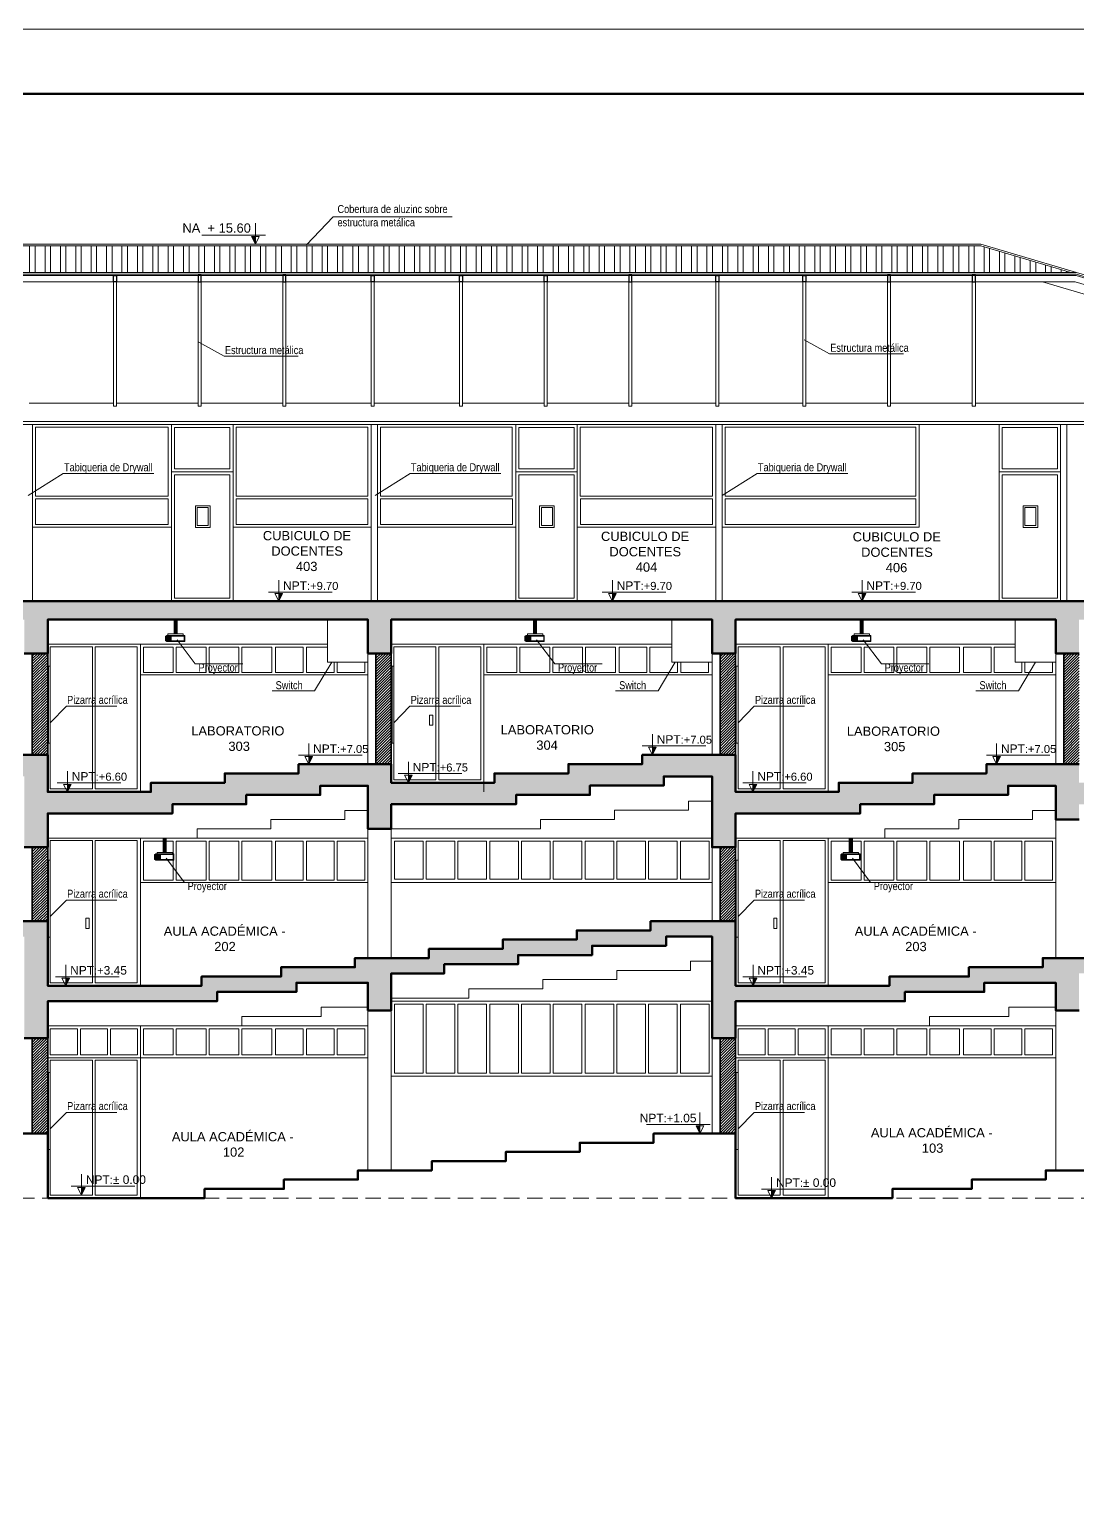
# Model space of a CAD drawing. Header units: inches. Extents: x 140 to 978, y -82 to 38.
# Drawn here: x 706.19 to 723.22, y -51.02 to -27.23 of the extents above; entities that cross this region are included whole.
import ezdxf

# ---------------------------------------------------------------- set-up
doc = ezdxf.new("R2010")
doc.units = ezdxf.units.IN
doc.header["$MEASUREMENT"] = 0
doc.linetypes.add('DASHDOT2', pattern=[12.7, 6.35, -3.175, 0, -3.175])
doc.linetypes.add('DASHED2', pattern=[0.375, 0.25, -0.125])
doc.layers.get('0').update_dxf_attribs({"lineweight": 0})
for name, color, linetype, lineweight in [('UNSAAC CUBIERTAS', 22, 'Continuous', 0), ('UNSAAC- CORREAS', 42, 'Continuous', 30), ('UNSAAC- ROTULO', 7, 'Continuous', 60), ('UNSAAC-CORTE ESTRUCTURA', 7, 'Continuous', 70), ('UNSAAC-CORTE MURO', 42, 'Continuous', 35), ('UNSAAC-COTA', 48, 'Continuous', 0), ('UNSAAC-EJE COLUMNA', 22, 'DASHDOT2', 0), ('UNSAAC-FACHADA(2DO PLANO)', 7, 'Continuous', 30), ('UNSAAC-LINEA 0.00', 251, 'Continuous', 0), ('UNSAAC-LLAMADOS', 88, 'Continuous', 0), ('UNSAAC-MUEBLE', 254, 'Continuous', 0), ('UNSAAC-PROYECCIONES', 38, 'DASHED2', 0), ('UNSAAC-TEXTOS', 250, 'Continuous', 0), ('UNSAAC-TEXTURAS', 250, 'Continuous', 0), ('UNSAAC-VARIOS', 30, 'Continuous', 0)]:
    doc.layers.add(name, color=color, linetype=linetype, lineweight=lineweight)
doc.styles.add('5mm', font='GOTHIC.TTF', dxfattribs={"height": 5})
doc.styles.add('narrow', font='')
doc.styles.get("Standard").update_dxf_attribs({"font": 'arial.ttf'})
doc.styles.get('narrow').set_extended_font_data('Arial Narrow', italic=True)
doc.dimstyles.new('1EN75', dxfattribs={"dimtxt": 0.15, "dimasz": 0.06, "dimexe": 0.1, "dimexo": 0.15, "dimgap": 0.025, "dimtad": 1, "dimzin": 1, "dimdsep": 46, "dimtxsty": 'narrow', "dimblk": 'DOT', "dimcen": 0.1, "dimclrd": 256, "dimclre": 256, "dimclrt": 256, "dimaunit": 1, "dimadec": 3, "dimazin": 0, "dimtfac": 1, "dimtmove": 2, "dimatfit": 3, "dimldrblk": 'ARCHTICK', "dimfxl": 0.3, "dimfxlon": 1, "dimtolj": 1, "dimtzin": 0, "dimlwd": 0, "dimlwe": 0, "dimarcsym": 0})
pattern_1 = [(50, (10.67156, 23.4652), (0.35863009, -0.03137607), [0.0375, -0.4125]), (355, (10.67156, 23.4652), (-0.06937567, 0.37609607), [0.03, -0.33]), (100.451444, (10.70144, 23.4626), (0.28925442, 0.34472), [0.0318701, -0.35057106]), (46.1842, (10.67156, 23.5652), (0.53362067, -0.08275964), [0.05625, -0.61875]), (96.635635, (10.716, 23.5583), (0.46733097, 0.4870593), [0.04780517, -0.5258569]), (351.18416, (10.67156, 23.5652), (0.46733097, 0.4870593), [0.045, -0.495]), (21, (10.72156, 23.5402), (0.29845353, -0.20130945), [0.0375, -0.4125]), (326, (10.72156, 23.5402), (0.12165767, 0.36257502), [0.03, -0.33]), (71.451445, (10.74643, 23.52343), (0.42011119, 0.16126558), [0.0318701, -0.35057106]), (37.5, (10.67156, 23.4652), (0.006079928, 0.166446927), [0, -0.326, 0, -0.335, 0, -0.33125]), (7.5, (10.67156, 23.4652), (0.13153477, 0.197205856), [0, -0.191, 0, -0.3185, 0, -0.12625]), (327.5, (10.56006, 23.4652), (0.266911218, -0.011277436), [0, -0.125, 0, -0.39, 0, -0.5175]), (317.5, (10.51006, 23.4652), (0.291593085, 0.05005249), [0, -0.1625, 0, -0.259, 0, -0.3675])]

# ---------------------------------------------------------------- blocks, each defined once
blk = doc.blocks.new('A$C60F52226')
at = {"layer": 'UNSAAC-TEXTOS'}
h = blk.add_hatch(color=0, dxfattribs=at)
h.dxf.hatch_style = 1
h.paths.add_polyline_path([(0.062, 0.123), (0, 0.123), (0, 0)])
at = {"layer": 'UNSAAC-TEXTOS', "color": 0}
for p, q in [((0, 0), (0, 0.339)), ((-0.165, 0.148), (0.867, 0.148)), ((-0.062, 0.123), (0.062, 0.123))]:
    blk.add_line(p, q, dxfattribs=at)
blk.add_lwpolyline([(-0.062, 0.123), (0, 0), (0.062, 0.123)], dxfattribs=at)
blk = doc.blocks.new('cañon lateral')
at = {"layer": 'UNSAAC-MUEBLE', "ltscale": 2.5}
for points in [[(750.517, 72.001), (750.517, 71.769)], [(750.567, 72.001), (750.517, 72.001)], [(750.525, 72.001), (750.525, 71.769)], [(750.537, 72.001), (750.537, 71.769)], [(750.547, 72.001), (750.547, 71.769)], [(750.56, 72.001), (750.56, 71.769)], [(750.567, 72.001), (750.567, 71.769)], [(750.392, 71.744), (750.692, 71.744), (750.692, 71.644), (750.392, 71.644), (750.392, 71.744)], [(750.412, 71.714), (750.472, 71.714)], [(750.412, 71.704), (750.472, 71.704)], [(750.412, 71.694), (750.472, 71.694)], [(750.412, 71.684), (750.472, 71.684)], [(750.412, 71.674), (750.472, 71.674)]]:
    blk.add_lwpolyline(points, dxfattribs=at)
for points in [[(750.392, 71.734), (750.392, 71.654), (750.377, 71.654), (750.377, 71.734), (750.392, 71.734)], [(750.402, 71.734), (750.682, 71.734), (750.682, 71.654), (750.402, 71.654)], [(750.412, 71.724), (750.472, 71.724), (750.472, 71.664), (750.412, 71.664)], [(750.417, 71.769), (750.667, 71.769), (750.667, 71.744), (750.417, 71.744)]]:
    blk.add_lwpolyline(points, close=True, dxfattribs=at)
blk = doc.blocks.new('_Dot')
at = {"color": 0, "linetype": 'ByBlock', "lineweight": -2}
blk.add_line((-0.5, 0), (-1, 0), dxfattribs=at)
at = {"color": 0, "linetype": 'ByBlock', "const_width": 0.5}
blk.add_lwpolyline([(-0.25, 0, 1), (0.25, 0, 1)], format="xyb", close=True, dxfattribs=at)
blk = doc.blocks.new('*D977')
at = {"layer": 'Defpoints', "color": 0, "ltscale": 2.5, "transparency": 16777216}
for p in [(721.644, -30.717), (733.444, -30.717), (732.986, -33.588)]:
    blk.add_point(p, dxfattribs=at)
at = {"layer": 'UNSAAC-COTA', "lineweight": 0, "ltscale": 2.5, "transparency": 16777216}
for p, q in [((733.144, -30.717), (733.544, -30.717)), ((733.444, -33.528), (733.444, -30.777)), ((733.144, -33.588), (733.544, -33.588))]:
    blk.add_line(p, q, dxfattribs=at)
at = {"layer": 'UNSAAC-COTA', "lineweight": 0, "ltscale": 2.5, "transparency": 16777216, "xscale": 0.06, "yscale": 0.06, "zscale": 0.06}
for p, rotation in [((733.444, -30.717), 90), ((733.444, -33.588), 270)]:
    blk.add_blockref('_Dot', p, dxfattribs=dict(at, rotation=rotation))
at = {"layer": 'UNSAAC-COTA', "ltscale": 2.5, "transparency": 16777216, "insert": (733.343, -32.152), "char_height": 0.15, "attachment_point": 5, "rotation": 90, "style": 'narrow'}
blk.add_mtext('\\A1;2.87', dxfattribs=at)
blk = doc.blocks.new('_ArchTick')
at = {"layer": 'UNSAAC-FACHADA(2DO PLANO)', "color": 0, "const_width": 0.15}
blk.add_lwpolyline([(-0.5, -0.5), (0.5, 0.5)], dxfattribs=at)
blk = doc.blocks.new('*D982')
at = {"layer": 'Defpoints', "color": 0, "ltscale": 2.5, "transparency": 16777216}
for p in [(721.644, -30.717), (734.122, -30.717), (731.541, -33.588)]:
    blk.add_point(p, dxfattribs=at)
at = {"layer": 'UNSAAC-COTA', "lineweight": 0, "ltscale": 2.5, "transparency": 16777216}
for p, q in [((733.822, -30.717), (734.222, -30.717)), ((734.122, -33.528), (734.122, -30.777)), ((733.822, -33.588), (734.222, -33.588))]:
    blk.add_line(p, q, dxfattribs=at)
at = {"layer": 'UNSAAC-COTA', "lineweight": 0, "ltscale": 2.5, "transparency": 16777216, "xscale": 0.06, "yscale": 0.06, "zscale": 0.06}
for p, rotation in [((734.122, -30.717), 90), ((734.122, -33.588), 270)]:
    blk.add_blockref('_Dot', p, dxfattribs=dict(at, rotation=rotation))
at = {"layer": 'UNSAAC-COTA', "ltscale": 2.5, "transparency": 16777216, "insert": (734.02, -32.152), "char_height": 0.15, "attachment_point": 5, "rotation": 90, "style": 'narrow'}
blk.add_mtext('\\A1;2.87', dxfattribs=at)
blk = doc.blocks.new('*D983')
at = {"layer": 'Defpoints', "color": 0, "ltscale": 2.5, "transparency": 16777216}
for p in [(721.644, -30.717), (734.875, -30.717), (732.455, -46.217)]:
    blk.add_point(p, dxfattribs=at)
at = {"layer": 'UNSAAC-COTA', "lineweight": 0, "ltscale": 2.5, "transparency": 16777216}
for p, q in [((734.575, -30.717), (734.975, -30.717)), ((734.875, -46.157), (734.875, -30.777)), ((734.575, -46.217), (734.975, -46.217))]:
    blk.add_line(p, q, dxfattribs=at)
at = {"layer": 'UNSAAC-COTA', "lineweight": 0, "ltscale": 2.5, "transparency": 16777216, "xscale": 0.06, "yscale": 0.06, "zscale": 0.06}
for p, rotation in [((734.875, -30.717), 90), ((734.875, -46.217), 270)]:
    blk.add_blockref('_Dot', p, dxfattribs=dict(at, rotation=rotation))
at = {"layer": 'UNSAAC-COTA', "ltscale": 2.5, "transparency": 16777216, "insert": (734.774, -38.467), "char_height": 0.15, "attachment_point": 5, "rotation": 90, "style": 'narrow'}
blk.add_mtext('\\A1;15.50', dxfattribs=at)

msp = doc.modelspace()

# ---------------------------------------------------------------- hatches: boundary and pattern name
at = {"layer": 'UNSAAC CUBIERTAS', "ltscale": 2.5}
h = msp.add_hatch(dxfattribs=at)
h.set_pattern_fill('STEEL', color=256, scale=2, angle=405, style=0)
h.set_pattern_definition([(90, (-233.7126, 4.6638), (-0.25, 7e-17), []), (90, (-233.801, 4.75218), (-0.25, 7e-17), [])])
h.paths.add_polyline_path([(723.106, -31.176), (721.644, -30.742), (700.878, -30.742), (699.81, -31.176)])
at = {"layer": 'UNSAAC-TEXTURAS'}
h = msp.add_hatch(dxfattribs=at)
h.set_pattern_fill('ANSI31', color=256, scale=0.25, style=0)
h.set_pattern_definition([(45, (765843.560278, 8628194.48672), (-0.02209708691208, 0.02209708691208), [])])
h.paths.add_polyline_path([(695.275, -37.367), (695.025, -37.367), (695.025, -39.617), (695.275, -39.617)])
h.paths.add_polyline_path([(695.275, -40.517), (695.025, -40.517), (695.025, -42.767), (695.275, -42.767)])
h.paths.add_polyline_path([(693.018, -36.317), (693.018, -36.517), (693.138, -36.517), (693.138, -35.817), (693.018, -35.817)])
h.paths.add_polyline_path([(700.903, -37.367), (700.653, -37.367), (700.653, -39.167), (700.903, -39.167)])
h.paths.add_polyline_path([(706.493, -37.367), (706.243, -37.367), (706.243, -39.015), (706.493, -39.015)])
h.paths.add_polyline_path([(711.823, -39.167), (712.073, -39.167), (712.073, -37.367), (711.823, -37.367)])
h.paths.add_polyline_path([(717.663, -37.367), (717.413, -37.367), (717.413, -39.015), (717.663, -39.015)])
h.paths.add_polyline_path([(722.993, -39.167), (723.243, -39.167), (723.243, -37.367), (722.993, -37.367)])
h.paths.add_polyline_path([(728.583, -39.015), (728.833, -39.015), (728.833, -38.117), (728.583, -38.117)])
h.paths.add_polyline_path([(730.448, -36.517), (730.568, -36.517), (730.568, -36.317), (730.568, -35.817), (730.448, -35.817)])
h.paths.add_polyline_path([(728.453, -41.717), (728.703, -41.717), (728.703, -41.267), (728.453, -41.267)])
h.paths.add_polyline_path([(728.453, -45.167), (728.768, -45.167), (728.768, -44.417), (728.453, -44.417)])
h.paths.add_polyline_path([(717.663, -40.517), (717.413, -40.517), (717.413, -41.717), (717.663, -41.717)])
h.paths.add_polyline_path([(717.413, -45.167), (717.663, -45.167), (717.663, -43.617), (717.413, -43.617)])
h.paths.add_polyline_path([(706.243, -41.717), (706.493, -41.717), (706.493, -40.517), (706.243, -40.517)])
h.paths.add_polyline_path([(706.243, -45.167), (706.493, -45.167), (706.493, -43.617), (706.243, -43.617)])
h = msp.add_hatch(dxfattribs=at)
h.set_pattern_fill('AR-CONC', color=256, scale=0.05)
h.set_pattern_definition([(50, (766087.0215, 8628197.43672), (0.3586300913, -0.031376067491), [0.0375, -0.4125]), (355, (766087.0215, 8628197.43672), (-0.069375666807, 0.37609606685), [0.03, -0.33]), (100.45144446, (766087.0514, 8628197.4341), (0.289254423364, 0.344719995484), [0.031870096, -0.350571056]), (46.1842, (766087.0215, 8628197.5367), (0.533620665336, -0.082759640397), [0.05625, -0.61875]), (96.63563549, (766087.06597, 8628197.5298), (0.467330972837, 0.487059300387), [0.047805171, -0.52585688]), (351.18416399, (766087.0215, 8628197.5367), (0.467330972527, 0.487059300135), [0.045, -0.4950000005]), (21, (766087.0715, 8628197.51172), (0.298453526059, -0.201309445333), [0.0375, -0.4125]), (326, (766087.0715, 8628197.51172), (0.121657665961, 0.362575022523), [0.03, -0.33]), (71.45144474, (766087.09637, 8628197.49495), (0.420111188365, 0.161265576403), [0.031870095, -0.350571056]), (37.5, (766087.0215, 8628197.43672), (0.0060799276586, 0.1664469269157), [0, -0.326, 0, -0.335, 0, -0.33125]), (7.5, (766087.0215, 8628197.43672), (0.131534768721, 0.197205855941), [0, -0.191, 0, -0.3185, 0, -0.12625]), (327.5, (766086.91, 8628197.43672), (0.2669112180862, -0.0112774358672), [0, -0.125, 0, -0.39, 0, -0.5175]), (317.5, (766086.86, 8628197.43672), (0.291593084671, 0.050052491166), [0, -0.1625, 0, -0.259, 0, -0.3675])])
h.paths.add_polyline_path([(730.718, -36.517), (730.718, -36.317), (730.568, -36.317), (730.568, -36.517), (728.833, -36.517), (694.943, -36.517), (693.018, -36.517), (693.018, -36.317), (692.868, -36.317), (692.868, -36.817), (694.943, -36.816), (694.943, -37.367), (695.323, -37.367), (695.323, -36.817), (700.523, -36.817), (700.523, -37.367), (700.903, -37.367), (700.903, -36.817), (706.113, -36.817), (706.113, -37.367), (706.493, -37.367), (706.493, -36.817), (711.693, -36.817), (711.693, -37.367), (712.073, -37.367), (712.073, -36.817), (717.283, -36.817), (717.283, -37.367), (717.663, -37.367), (717.663, -36.817), (722.863, -36.817), (722.863, -37.367), (723.243, -37.367), (723.243, -36.817), (728.453, -36.817), (728.453, -37.367), (728.833, -37.367), (728.833, -36.817), (730.718, -36.817)])
h = msp.add_hatch(dxfattribs=at)
h.set_pattern_fill('AR-CONC', color=256, scale=0.05)
h.set_pattern_definition(pattern_1)
h.paths.add_polyline_path([(698.548, -39.667), (699.748, -39.667), (699.748, -39.517), (700.523, -39.517), (700.523, -40.217), (700.903, -40.217), (700.903, -39.817), (702.928, -39.817), (702.928, -39.665), (704.128, -39.665), (704.128, -39.515), (705.328, -39.515), (705.328, -39.365), (706.113, -39.365), (706.113, -40.517), (706.493, -40.517), (706.493, -39.967), (708.518, -39.967), (708.518, -39.817), (709.718, -39.817), (709.718, -39.667), (710.918, -39.667), (710.918, -39.517), (711.693, -39.517), (711.693, -40.217), (712.073, -40.217), (712.073, -39.817), (714.098, -39.817), (714.098, -39.665), (715.298, -39.665), (715.298, -39.515), (716.498, -39.515), (716.498, -39.365), (717.283, -39.365), (717.283, -40.517), (717.663, -40.517), (717.663, -39.967), (719.688, -39.967), (719.688, -39.817), (720.888, -39.817), (720.888, -39.667), (722.088, -39.667), (722.088, -39.517), (722.863, -39.517), (722.863, -40.067), (723.243, -40.067), (723.243, -39.817), (725.268, -39.817), (725.268, -39.665), (726.468, -39.665), (726.468, -39.515), (727.668, -39.515), (727.668, -39.365), (728.453, -39.365), (728.453, -40.517), (728.833, -40.517), (728.833, -39.015), (727.318, -39.015), (727.318, -39.165), (726.118, -39.165), (726.118, -39.315), (724.918, -39.315), (724.918, -39.467), (723.243, -39.467), (723.243, -39.167), (721.738, -39.167), (721.738, -39.317), (720.538, -39.317), (720.538, -39.467), (719.338, -39.467), (719.338, -39.617), (717.663, -39.617), (717.663, -39.015), (716.148, -39.015), (716.148, -39.165), (714.948, -39.165), (714.948, -39.315), (713.748, -39.315), (713.748, -39.467), (712.073, -39.467), (712.073, -39.167), (710.568, -39.167), (710.568, -39.317), (709.368, -39.317), (709.368, -39.467), (708.168, -39.467), (708.168, -39.617), (706.493, -39.617), (706.493, -39.015), (704.978, -39.015), (704.978, -39.165), (703.778, -39.165), (703.778, -39.315), (702.578, -39.315), (702.578, -39.467), (700.903, -39.467), (700.903, -39.167), (699.398, -39.167), (699.398, -39.317), (698.198, -39.317), (698.198, -39.467), (696.998, -39.467), (696.998, -39.617), (694.943, -39.617), (694.943, -40.517), (695.323, -40.517), (695.323, -39.967), (697.348, -39.967), (697.348, -39.817), (698.548, -39.817)])
h = msp.add_hatch(dxfattribs=at)
h.set_pattern_fill('AR-CONC', color=256, scale=0.05)
h.set_pattern_definition(pattern_1)
h.paths.add_polyline_path([(699.362, -42.717), (700.523, -42.717), (700.523, -43.167), (700.903, -43.167), (700.903, -42.567), (701.763, -42.567), (701.763, -42.417), (702.963, -42.417), (702.963, -42.267), (704.164, -42.267), (704.164, -42.117), (705.364, -42.117), (705.364, -41.967), (706.113, -41.967), (706.113, -43.617), (706.493, -43.617), (706.493, -43.017), (709.243, -43.017), (709.243, -42.867), (710.532, -42.867), (710.532, -42.717), (711.693, -42.717), (711.693, -43.167), (712.073, -43.167), (712.073, -42.567), (712.933, -42.567), (712.933, -42.417), (714.133, -42.417), (714.133, -42.267), (715.334, -42.267), (715.334, -42.117), (716.534, -42.117), (716.534, -41.967), (717.283, -41.967), (717.283, -43.617), (717.663, -43.617), (717.663, -43.017), (720.413, -43.017), (720.413, -42.867), (721.702, -42.867), (721.702, -42.717), (722.863, -42.717), (722.863, -43.167), (723.243, -43.167), (723.243, -42.567), (724.103, -42.567), (724.103, -42.417), (725.303, -42.417), (725.303, -42.267), (726.504, -42.267), (726.504, -42.117), (727.704, -42.117), (727.704, -41.967), (728.453, -41.967), (728.453, -43.667), (728.833, -43.667), (728.833, -41.717), (727.454, -41.717), (727.454, -41.867), (726.254, -41.867), (726.254, -42.017), (725.053, -42.017), (725.053, -42.167), (723.853, -42.167), (723.853, -42.317), (722.653, -42.317), (722.653, -42.467), (721.452, -42.467), (721.452, -42.617), (720.163, -42.617), (720.163, -42.767), (717.663, -42.767), (717.663, -41.717), (716.284, -41.717), (716.284, -41.867), (715.084, -41.867), (715.084, -42.017), (713.883, -42.017), (713.883, -42.167), (712.683, -42.167), (712.683, -42.317), (711.483, -42.317), (711.483, -42.467), (710.282, -42.467), (710.282, -42.617), (708.993, -42.617), (708.993, -42.767), (706.493, -42.767), (706.493, -41.717), (705.114, -41.717), (705.114, -41.867), (703.914, -41.867), (703.914, -42.017), (702.713, -42.017), (702.713, -42.167), (701.513, -42.167), (701.513, -42.317), (700.313, -42.317), (700.313, -42.467), (699.112, -42.467), (699.112, -42.617), (697.823, -42.617), (697.823, -42.767), (694.943, -42.767), (694.943, -43.617), (695.323, -43.617), (695.323, -43.017), (698.073, -43.017), (698.073, -42.867), (699.362, -42.867)])

# ---------------------------------------------------------------- linework, layer by layer
at = {"layer": 'UNSAAC CUBIERTAS'}
for p, q in [((721.644, -30.717), (700.873, -30.717)), ((721.644, -30.742), (700.878, -30.742)), ((731.375, -33.598), (721.644, -30.717)), ((721.644, -30.742), (723.106, -31.176)), ((699.744, -31.203), (723.197, -31.203)), ((699.749, -31.176), (723.194, -31.176))]:
    msp.add_line(p, q, dxfattribs=at)
at = {"layer": 'UNSAAC- CORREAS', "ltscale": 2.5}
for points in [[(707.56, -31.228), (707.61, -31.228), (707.61, -31.328), (707.56, -31.328)], [(708.986, -31.228), (708.936, -31.228), (708.936, -31.328), (708.986, -31.328)], [(710.362, -31.228), (710.312, -31.228), (710.312, -31.328), (710.362, -31.328)], [(711.745, -31.228), (711.795, -31.228), (711.795, -31.328), (711.745, -31.328)], [(713.178, -31.228), (713.228, -31.228), (713.228, -31.328), (713.178, -31.328)], [(714.554, -31.228), (714.604, -31.228), (714.604, -31.328), (714.554, -31.328)], [(715.98, -31.228), (715.93, -31.228), (715.93, -31.328), (715.98, -31.328)], [(717.343, -31.228), (717.393, -31.228), (717.393, -31.328), (717.343, -31.328)], [(718.755, -31.228), (718.805, -31.228), (718.805, -31.328), (718.755, -31.328)], [(720.181, -31.228), (720.131, -31.228), (720.131, -31.328), (720.181, -31.328)], [(721.558, -31.228), (721.508, -31.228), (721.508, -31.328), (721.558, -31.328)]]:
    msp.add_lwpolyline(points, close=True, dxfattribs=at)
at = {"layer": 'UNSAAC- ROTULO', "color": 5, "lineweight": 0, "flags": 128}
msp.add_lwpolyline([(679.028, -27.226), (743.528, -27.226), (743.528, -72.976), (679.028, -72.976)], close=True, dxfattribs=at)
at = {"layer": 'UNSAAC- ROTULO', "lineweight": 70, "flags": 128}
msp.add_lwpolyline([(680.528, -28.276), (742.028, -28.276), (742.028, -71.026), (680.528, -71.026)], close=True, dxfattribs=at)
at = {"layer": 'UNSAAC-CORTE ESTRUCTURA'}
for points in [[(728.833, -36.517), (694.943, -36.517)], [(706.113, -37.367), (706.493, -37.367), (706.493, -36.817), (711.693, -36.817), (711.693, -37.367), (712.073, -37.367), (712.073, -36.817), (717.283, -36.817), (717.283, -37.367), (717.663, -37.367), (717.663, -36.817), (722.863, -36.817), (722.863, -37.367), (723.243, -37.367)], [(723.243, -39.167), (721.738, -39.167), (721.738, -39.317), (720.538, -39.317), (720.538, -39.467), (719.338, -39.467), (719.338, -39.617), (717.663, -39.617), (717.663, -39.015), (716.148, -39.015), (716.148, -39.165), (714.948, -39.165), (714.948, -39.315), (713.748, -39.315), (713.748, -39.467), (712.073, -39.467), (712.073, -39.167), (710.568, -39.167), (710.568, -39.317), (709.368, -39.317), (709.368, -39.467), (708.168, -39.467), (708.168, -39.617), (706.493, -39.617), (706.493, -39.015), (704.978, -39.015)], [(706.113, -40.517), (706.493, -40.517), (706.493, -39.967), (708.518, -39.967), (708.518, -39.817), (709.718, -39.817), (709.718, -39.667), (710.918, -39.667), (710.918, -39.517), (711.693, -39.517), (711.693, -40.217), (712.073, -40.217), (712.073, -39.817), (714.098, -39.817), (714.098, -39.665), (715.298, -39.665), (715.298, -39.515), (716.498, -39.515), (716.498, -39.365), (717.283, -39.365), (717.283, -40.517), (717.663, -40.517), (717.663, -39.967), (719.688, -39.967), (719.688, -39.817), (720.888, -39.817), (720.888, -39.667), (722.088, -39.667), (722.088, -39.517), (722.863, -39.517), (722.863, -40.067), (723.243, -40.067)], [(723.853, -42.317), (722.653, -42.317), (722.653, -42.467), (721.452, -42.467), (721.452, -42.617), (720.163, -42.617), (720.163, -42.767), (717.663, -42.767), (717.663, -41.717), (716.284, -41.717), (716.284, -41.867), (715.084, -41.867), (715.084, -42.017), (713.883, -42.017), (713.883, -42.167), (712.683, -42.167), (712.683, -42.317), (711.483, -42.317), (711.483, -42.467), (710.282, -42.467), (710.282, -42.617), (708.993, -42.617), (708.993, -42.767), (706.493, -42.767), (706.493, -41.717), (706.493, -41.717), (705.114, -41.717)], [(706.113, -43.617), (706.493, -43.617), (706.493, -43.017), (709.243, -43.017), (709.243, -42.867), (710.532, -42.867), (710.532, -42.717), (711.693, -42.717), (711.693, -43.167), (712.073, -43.167), (712.073, -42.567), (712.933, -42.567), (712.933, -42.417), (714.133, -42.417), (714.133, -42.267), (715.334, -42.267), (715.334, -42.117), (716.534, -42.117), (716.534, -41.967), (717.283, -41.967), (717.283, -43.617), (717.663, -43.617), (717.663, -43.017), (720.413, -43.017), (720.413, -42.867), (721.702, -42.867), (721.702, -42.717), (722.863, -42.717), (722.863, -43.167), (723.243, -43.167)]]:
    msp.add_lwpolyline(points, dxfattribs=at)
at = {"layer": 'UNSAAC-CORTE MURO'}
for p, q in [((706.243, -37.367), (706.243, -39.015)), ((706.493, -37.367), (706.493, -39.015)), ((711.823, -37.367), (711.823, -39.167)), ((712.073, -37.367), (712.073, -39.167)), ((717.413, -37.367), (717.413, -39.015)), ((717.663, -37.367), (717.663, -39.015)), ((722.993, -37.367), (722.993, -39.167)), ((706.243, -40.517), (706.243, -41.717)), ((706.493, -40.517), (706.493, -41.717)), ((717.413, -40.517), (717.413, -41.717)), ((717.663, -40.517), (717.663, -41.717)), ((706.243, -43.617), (706.243, -45.167)), ((706.493, -43.617), (706.493, -45.167)), ((717.413, -43.617), (717.413, -45.167)), ((717.663, -43.617), (717.663, -45.167))]:
    msp.add_line(p, q, dxfattribs=at)
at = {"layer": 'UNSAAC-COTA', "ltscale": 2.5}
for points in [[(707.56, -33.301), (706.193, -33.301)], [(708.936, -33.301), (707.61, -33.301)], [(710.312, -33.301), (708.986, -33.301)], [(711.745, -33.301), (710.362, -33.301)], [(713.178, -33.301), (711.795, -33.301)], [(714.554, -33.301), (713.228, -33.301)], [(715.93, -33.301), (714.604, -33.301)], [(717.343, -33.301), (715.98, -33.301)], [(718.755, -33.301), (717.393, -33.301)], [(720.131, -33.301), (718.805, -33.301)], [(721.508, -33.301), (720.181, -33.301)], [(723.76, -33.301), (721.558, -33.301)]]:
    msp.add_lwpolyline(points, dxfattribs=at)
at = {"layer": 'UNSAAC-EJE COLUMNA'}
msp.add_lwpolyline([(709.243, -43.017), (706.493, -43.017)], dxfattribs=at)
at = {"layer": 'UNSAAC-LINEA 0.00', "ltscale": 2.5}
for p, q in [((699.749, -31.228), (723.193, -31.228)), ((699.769, -31.328), (723.179, -31.328)), ((722.65, -31.328), (731.476, -33.941)), ((723.179, -31.328), (731.476, -33.784)), ((731.36, -33.646), (723.193, -31.228)), ((731.367, -33.622), (723.197, -31.203))]:
    msp.add_line(p, q, dxfattribs=at)
at = {"layer": 'UNSAAC-LINEA 0.00'}
for p, q in [((711.693, -37.367), (711.693, -39.167)), ((717.283, -37.367), (717.283, -39.015)), ((722.863, -37.367), (722.863, -39.167)), ((711.693, -40.067), (711.693, -42.317)), ((712.073, -40.067), (712.073, -42.317)), ((722.863, -40.067), (722.863, -42.317)), ((706.493, -40.517), (706.493, -41.717)), ((717.283, -40.517), (717.283, -41.717)), ((717.663, -40.517), (717.663, -41.717)), ((711.693, -43.167), (711.693, -45.767)), ((712.073, -43.167), (712.073, -45.767)), ((722.863, -43.167), (722.863, -45.767)), ((717.283, -43.617), (717.283, -45.167))]:
    msp.add_line(p, q, dxfattribs=at)
at = {"layer": 'UNSAAC-LINEA 0.00', "ltscale": 2.5}
for points in [[(707.56, -31.328), (707.61, -31.328), (707.61, -33.348), (707.56, -33.348)], [(708.936, -31.328), (708.986, -31.328), (708.986, -33.348), (708.936, -33.348)], [(710.312, -31.328), (710.362, -31.328), (710.362, -33.348), (710.312, -33.348)], [(711.745, -31.328), (711.795, -31.328), (711.795, -33.348), (711.745, -33.348)], [(713.178, -31.328), (713.228, -31.328), (713.228, -33.348), (713.178, -33.348)], [(714.554, -31.328), (714.604, -31.328), (714.604, -33.348), (714.554, -33.348)], [(715.93, -31.328), (715.98, -31.328), (715.98, -33.348), (715.93, -33.348)], [(717.343, -31.328), (717.393, -31.328), (717.393, -33.348), (717.343, -33.348)], [(718.755, -31.328), (718.805, -31.328), (718.805, -33.348), (718.755, -33.348)], [(720.131, -31.328), (720.181, -31.328), (720.181, -33.348), (720.131, -33.348)], [(721.508, -31.328), (721.558, -31.328), (721.558, -33.348), (721.508, -33.348)]]:
    msp.add_lwpolyline(points, close=True, dxfattribs=at)
at = {"layer": 'UNSAAC-LINEA 0.00'}
for points in [[(706.493, -37.217), (711.036, -37.217)], [(712.073, -37.217), (716.626, -37.217)], [(717.663, -37.217), (722.206, -37.217)], [(711.693, -39.917), (711.318, -39.917), (711.318, -40.067), (710.118, -40.067), (710.118, -40.217), (708.918, -40.217), (708.918, -40.367), (706.493, -40.367)], [(717.283, -39.765), (716.898, -39.765), (716.898, -39.915), (715.698, -39.915), (715.698, -40.065), (714.498, -40.065), (714.498, -40.217), (712.073, -40.217)], [(722.863, -39.917), (722.488, -39.917), (722.488, -40.067), (721.288, -40.067), (721.288, -40.217), (720.088, -40.217), (720.088, -40.367), (717.663, -40.367)], [(712.073, -42.967), (713.333, -42.967), (713.333, -42.817), (714.533, -42.817), (714.533, -42.667), (715.734, -42.667), (715.734, -42.517), (716.934, -42.517), (716.934, -42.367), (717.283, -42.367)], [(706.493, -43.417), (709.643, -43.417), (709.643, -43.267), (710.932, -43.267), (710.932, -43.117), (711.693, -43.117)], [(717.663, -43.417), (720.813, -43.417), (720.813, -43.267), (722.102, -43.267), (722.102, -43.117), (722.863, -43.117)]]:
    msp.add_lwpolyline(points, dxfattribs=at)
at = {"layer": 'UNSAAC-LLAMADOS'}
for points in [[(713.061, -30.275), (711.128, -30.275), (710.694, -30.73)], [(708.949, -32.311), (709.358, -32.538), (710.561, -32.538)], [(718.779, -32.274), (719.188, -32.501), (720.391, -32.501)], [(706.176, -34.803), (706.745, -34.443), (708.218, -34.443)], [(711.809, -34.803), (712.378, -34.443), (713.851, -34.443)], [(717.444, -34.803), (718.013, -34.443), (719.487, -34.443)], [(709.661, -37.537), (708.89, -37.537), (708.595, -37.145)], [(715.499, -37.537), (714.728, -37.537), (714.433, -37.145)], [(720.804, -37.537), (720.033, -37.537), (719.738, -37.145)], [(711.105, -37.509), (710.828, -37.976), (710.138, -37.976)], [(716.683, -37.509), (716.406, -37.976), (715.716, -37.976)], [(722.534, -37.509), (722.257, -37.976), (721.568, -37.976)], [(709.484, -41.087), (708.713, -41.087), (708.418, -40.695)], [(720.627, -41.087), (719.856, -41.087), (719.561, -40.695)]]:
    msp.add_lwpolyline(points, dxfattribs=at)
at = {"layer": 'UNSAAC-LLAMADOS', "ltscale": 2.5}
for points in [[(707.614, -38.225), (706.796, -38.225), (706.535, -38.493)], [(713.194, -38.225), (712.376, -38.225), (712.115, -38.493)], [(718.784, -38.225), (717.966, -38.225), (717.705, -38.493)], [(707.614, -41.375), (706.796, -41.375), (706.535, -41.643)], [(718.784, -41.375), (717.966, -41.375), (717.705, -41.643)], [(707.614, -44.825), (706.796, -44.825), (706.535, -45.093)], [(718.784, -44.825), (717.966, -44.825), (717.705, -45.093)]]:
    msp.add_lwpolyline(points, dxfattribs=at)
at = {"layer": 'UNSAAC-MUEBLE'}
for p, q in [((720.644, -33.647), (720.644, -35.317)), ((706.244, -35.317), (708.503, -35.317)), ((709.503, -35.317), (711.745, -35.317)), ((711.847, -35.317), (714.093, -35.317)), ((715.093, -35.317), (717.343, -35.317)), ((717.444, -35.317), (720.644, -35.317)), ((707.998, -37.217), (707.998, -39.617)), ((707.998, -37.217), (707.998, -39.617)), ((713.578, -37.217), (713.578, -39.617)), ((719.168, -37.217), (719.168, -39.617)), ((719.168, -37.217), (719.168, -39.617)), ((707.998, -40.367), (707.998, -42.767)), ((717.283, -40.366), (712.073, -40.366)), ((719.168, -40.367), (719.168, -42.767)), ((712.073, -41.087), (717.283, -41.087)), ((717.283, -43.017), (712.073, -43.017)), ((707.998, -43.417), (707.998, -46.217)), ((711.693, -43.417), (709.643, -43.417)), ((719.168, -43.417), (719.168, -46.217)), ((722.863, -43.417), (720.813, -43.417)), ((706.493, -43.937), (707.998, -43.937)), ((706.493, -43.937), (707.998, -43.937)), ((707.998, -43.937), (711.693, -43.937)), ((717.663, -43.937), (719.168, -43.937)), ((717.663, -43.937), (719.168, -43.937)), ((719.168, -43.937), (722.863, -43.937)), ((712.073, -44.237), (717.283, -44.237))]:
    msp.add_line(p, q, dxfattribs=at)
for points in [[(694.943, -33.597), (728.745, -33.597)], [(694.943, -33.647), (728.745, -33.647)], [(711.036, -37.217), (707.998, -37.217), (707.998, -37.717), (711.693, -37.717)], [(711.143, -37.509), (711.143, -37.679), (710.693, -37.679), (710.693, -37.267), (711.036, -37.267)], [(716.626, -37.217), (713.578, -37.217), (713.578, -37.717), (717.273, -37.717)], [(716.723, -37.509), (716.723, -37.679), (716.273, -37.679), (716.273, -37.267), (716.626, -37.267)], [(722.206, -37.217), (719.168, -37.217), (719.168, -37.717), (722.863, -37.717)], [(722.313, -37.509), (722.313, -37.679), (721.863, -37.679), (721.863, -37.267), (722.206, -37.267)], [(711.643, -37.509), (711.643, -37.679), (711.193, -37.679), (711.193, -37.509)], [(717.223, -37.509), (717.223, -37.679), (716.773, -37.679), (716.773, -37.509)], [(722.813, -37.509), (722.813, -37.679), (722.363, -37.679), (722.363, -37.509)], [(709.353, -40.367), (707.998, -40.367), (707.998, -41.087), (711.693, -41.087)], [(709.353, -40.417), (709.599, -40.417), (709.599, -41.052), (709.114, -41.052), (709.114, -40.417), (709.353, -40.417)], [(711.693, -40.367), (709.353, -40.367)], [(720.523, -40.367), (719.168, -40.367), (719.168, -41.087), (722.863, -41.087)], [(720.523, -40.417), (720.769, -40.417), (720.769, -41.052), (720.284, -41.052), (720.284, -40.417), (720.523, -40.417)], [(722.863, -40.367), (720.523, -40.367)]]:
    msp.add_lwpolyline(points, dxfattribs=at)
for points in [[(706.294, -34.809), (708.45, -34.809), (708.45, -33.692), (706.294, -33.692)], [(708.503, -34.417), (709.503, -34.417), (709.503, -33.647), (708.503, -33.647)], [(708.553, -34.367), (709.453, -34.367), (709.453, -33.697), (708.553, -33.697)], [(709.552, -34.809), (711.693, -34.809), (711.693, -33.692), (709.552, -33.692)], [(711.896, -34.809), (714.038, -34.809), (714.038, -33.692), (711.896, -33.692)], [(714.093, -34.417), (715.093, -34.417), (715.093, -33.647), (714.093, -33.647)], [(714.143, -34.367), (715.043, -34.367), (715.043, -33.697), (714.143, -33.697)], [(715.142, -34.809), (717.287, -34.809), (717.287, -33.692), (715.142, -33.692)], [(717.494, -34.809), (720.59, -34.809), (720.59, -33.692), (717.494, -33.692)], [(721.943, -34.417), (722.943, -34.417), (722.943, -33.647), (721.943, -33.647)], [(721.993, -34.367), (722.893, -34.367), (722.893, -33.697), (721.993, -33.697)], [(708.503, -36.517), (709.503, -36.517), (709.503, -34.417), (708.503, -34.417)], [(708.553, -36.467), (709.453, -36.467), (709.453, -34.467), (708.553, -34.467)], [(714.093, -36.517), (715.093, -36.517), (715.093, -34.417), (714.093, -34.417)], [(714.143, -36.467), (715.043, -36.467), (715.043, -34.467), (714.143, -34.467)], [(721.943, -36.517), (722.943, -36.517), (722.943, -34.417), (721.943, -34.417)], [(721.993, -36.467), (722.893, -36.467), (722.893, -34.467), (721.993, -34.467)], [(708.45, -35.271), (706.296, -35.271), (706.296, -34.856), (708.45, -34.856)], [(708.892, -34.967), (709.13, -34.967), (709.13, -35.318), (708.892, -35.318)], [(711.69, -35.271), (709.554, -35.271), (709.554, -34.856), (711.69, -34.856)], [(714.042, -35.271), (711.898, -35.271), (711.898, -34.856), (714.042, -34.856)], [(714.482, -34.967), (714.72, -34.967), (714.72, -35.318), (714.482, -35.318)], [(717.29, -35.271), (715.144, -35.271), (715.144, -34.856), (717.29, -34.856)], [(720.59, -35.271), (717.496, -35.271), (717.496, -34.856), (720.59, -34.856)], [(722.332, -34.967), (722.57, -34.967), (722.57, -35.318), (722.332, -35.318)], [(708.922, -34.997), (709.1, -34.997), (709.1, -35.288), (708.922, -35.288)], [(714.512, -34.997), (714.69, -34.997), (714.69, -35.288), (714.512, -35.288)], [(722.362, -34.997), (722.54, -34.997), (722.54, -35.288), (722.362, -35.288)], [(711.693, -36.817), (711.036, -36.817), (711.036, -37.509), (711.693, -37.509)], [(717.283, -36.817), (716.626, -36.817), (716.626, -37.509), (717.283, -37.509)], [(722.863, -36.817), (722.206, -36.817), (722.206, -37.509), (722.863, -37.509)], [(706.535, -37.258), (707.218, -37.258), (707.218, -39.568), (706.535, -39.568)], [(707.264, -37.258), (707.947, -37.258), (707.947, -39.568), (707.264, -39.568)], [(708.046, -37.267), (708.531, -37.267), (708.531, -37.679), (708.046, -37.679)], [(708.58, -37.267), (709.065, -37.267), (709.065, -37.679), (708.58, -37.679)], [(709.114, -37.267), (709.599, -37.267), (709.599, -37.679), (709.114, -37.679)], [(709.647, -37.267), (710.132, -37.267), (710.132, -37.679), (709.647, -37.679)], [(710.193, -37.267), (710.643, -37.267), (710.643, -37.679), (710.193, -37.679)], [(712.115, -37.26), (712.798, -37.26), (712.798, -39.418), (712.115, -39.418)], [(712.844, -37.26), (713.527, -37.26), (713.527, -39.418), (712.844, -39.418)], [(713.626, -37.267), (714.111, -37.267), (714.111, -37.679), (713.626, -37.679)], [(714.16, -37.267), (714.645, -37.267), (714.645, -37.679), (714.16, -37.679)], [(714.694, -37.267), (715.179, -37.267), (715.179, -37.679), (714.694, -37.679)], [(715.227, -37.267), (715.712, -37.267), (715.712, -37.679), (715.227, -37.679)], [(715.773, -37.267), (716.223, -37.267), (716.223, -37.679), (715.773, -37.679)], [(717.705, -37.258), (718.388, -37.258), (718.388, -39.568), (717.705, -39.568)], [(718.434, -37.258), (719.117, -37.258), (719.117, -39.568), (718.434, -39.568)], [(719.216, -37.267), (719.701, -37.267), (719.701, -37.679), (719.216, -37.679)], [(719.75, -37.267), (720.235, -37.267), (720.235, -37.679), (719.75, -37.679)], [(720.284, -37.267), (720.769, -37.267), (720.769, -37.679), (720.284, -37.679)], [(720.817, -37.267), (721.302, -37.267), (721.302, -37.679), (720.817, -37.679)], [(721.363, -37.267), (721.813, -37.267), (721.813, -37.679), (721.363, -37.679)], [(712.693, -38.37), (712.746, -38.37), (712.746, -38.535), (712.693, -38.535)], [(706.535, -40.408), (707.218, -40.408), (707.218, -42.718), (706.535, -42.718)], [(707.264, -40.408), (707.947, -40.408), (707.947, -42.718), (707.264, -42.718)], [(708.046, -40.417), (708.531, -40.417), (708.531, -41.052), (708.046, -41.052)], [(708.58, -40.417), (709.065, -40.417), (709.065, -41.052), (708.58, -41.052)], [(709.647, -40.417), (710.132, -40.417), (710.132, -41.052), (709.647, -41.052)], [(710.193, -40.417), (710.643, -40.417), (710.643, -41.052), (710.193, -41.052)], [(710.693, -40.417), (711.143, -40.417), (711.143, -41.052), (710.693, -41.052)], [(711.193, -40.417), (711.643, -40.417), (711.643, -41.052), (711.193, -41.052)], [(712.589, -40.417), (712.123, -40.417), (712.123, -41.037), (712.589, -41.037)], [(713.105, -40.417), (712.639, -40.417), (712.639, -41.037), (713.105, -41.037)], [(713.621, -40.417), (713.155, -40.417), (713.155, -41.037), (713.621, -41.037)], [(714.137, -40.417), (713.671, -40.417), (713.671, -41.037), (714.137, -41.037)], [(714.653, -40.417), (714.187, -40.417), (714.187, -41.037), (714.653, -41.037)], [(715.169, -40.417), (714.703, -40.417), (714.703, -41.037), (715.169, -41.037)], [(715.685, -40.417), (715.219, -40.417), (715.219, -41.037), (715.685, -41.037)], [(716.201, -40.417), (715.735, -40.417), (715.735, -41.037), (716.201, -41.037)], [(716.717, -40.417), (716.251, -40.417), (716.251, -41.037), (716.717, -41.037)], [(717.233, -40.417), (716.767, -40.417), (716.767, -41.037), (717.233, -41.037)], [(717.705, -40.408), (718.388, -40.408), (718.388, -42.718), (717.705, -42.718)], [(718.434, -40.408), (719.117, -40.408), (719.117, -42.718), (718.434, -42.718)], [(719.216, -40.417), (719.701, -40.417), (719.701, -41.052), (719.216, -41.052)], [(719.75, -40.417), (720.235, -40.417), (720.235, -41.052), (719.75, -41.052)], [(720.817, -40.417), (721.302, -40.417), (721.302, -41.052), (720.817, -41.052)], [(721.363, -40.417), (721.813, -40.417), (721.813, -41.052), (721.363, -41.052)], [(721.863, -40.417), (722.313, -40.417), (722.313, -41.052), (721.863, -41.052)], [(722.363, -40.417), (722.813, -40.417), (722.813, -41.052), (722.363, -41.052)], [(707.113, -41.67), (707.166, -41.67), (707.166, -41.835), (707.113, -41.835)], [(718.283, -41.67), (718.336, -41.67), (718.336, -41.835), (718.283, -41.835)], [(712.589, -43.067), (712.123, -43.067), (712.123, -44.187), (712.589, -44.187)], [(713.105, -43.067), (712.639, -43.067), (712.639, -44.187), (713.105, -44.187)], [(713.621, -43.067), (713.155, -43.067), (713.155, -44.187), (713.621, -44.187)], [(714.137, -43.067), (713.671, -43.067), (713.671, -44.187), (714.137, -44.187)], [(714.653, -43.067), (714.187, -43.067), (714.187, -44.187), (714.653, -44.187)], [(715.169, -43.067), (714.703, -43.067), (714.703, -44.187), (715.169, -44.187)], [(715.685, -43.067), (715.219, -43.067), (715.219, -44.187), (715.685, -44.187)], [(716.201, -43.067), (715.735, -43.067), (715.735, -44.187), (716.201, -44.187)], [(716.717, -43.067), (716.251, -43.067), (716.251, -44.187), (716.717, -44.187)], [(717.233, -43.067), (716.767, -43.067), (716.767, -44.187), (717.233, -44.187)], [(706.535, -43.467), (706.975, -43.467), (706.975, -43.887), (706.535, -43.887)], [(707.023, -43.467), (707.462, -43.467), (707.462, -43.887), (707.023, -43.887)], [(707.51, -43.467), (707.949, -43.467), (707.949, -43.887), (707.51, -43.887)], [(708.046, -43.467), (708.531, -43.467), (708.531, -43.887), (708.046, -43.887)], [(708.58, -43.467), (709.065, -43.467), (709.065, -43.887), (708.58, -43.887)], [(709.114, -43.467), (709.599, -43.467), (709.599, -43.887), (709.114, -43.887)], [(709.647, -43.467), (710.132, -43.467), (710.132, -43.887), (709.647, -43.887)], [(710.193, -43.467), (710.643, -43.467), (710.643, -43.887), (710.193, -43.887)], [(710.693, -43.467), (711.143, -43.467), (711.143, -43.887), (710.693, -43.887)], [(711.193, -43.467), (711.643, -43.467), (711.643, -43.887), (711.193, -43.887)], [(717.705, -43.467), (718.145, -43.467), (718.145, -43.887), (717.705, -43.887)], [(718.193, -43.467), (718.632, -43.467), (718.632, -43.887), (718.193, -43.887)], [(718.68, -43.467), (719.119, -43.467), (719.119, -43.887), (718.68, -43.887)], [(719.216, -43.467), (719.701, -43.467), (719.701, -43.887), (719.216, -43.887)], [(719.75, -43.467), (720.235, -43.467), (720.235, -43.887), (719.75, -43.887)], [(720.284, -43.467), (720.769, -43.467), (720.769, -43.887), (720.284, -43.887)], [(720.817, -43.467), (721.302, -43.467), (721.302, -43.887), (720.817, -43.887)], [(721.363, -43.467), (721.813, -43.467), (721.813, -43.887), (721.363, -43.887)], [(721.863, -43.467), (722.313, -43.467), (722.313, -43.887), (721.863, -43.887)], [(722.363, -43.467), (722.813, -43.467), (722.813, -43.887), (722.363, -43.887)], [(706.535, -43.978), (707.218, -43.978), (707.218, -46.168), (706.535, -46.168)], [(707.264, -43.978), (707.947, -43.978), (707.947, -46.168), (707.264, -46.168)], [(717.705, -43.978), (718.388, -43.978), (718.388, -46.168), (717.705, -46.168)], [(718.434, -43.978), (719.117, -43.978), (719.117, -46.168), (718.434, -46.168)]]:
    msp.add_lwpolyline(points, close=True, dxfattribs=at)
at = {"layer": 'UNSAAC-MUEBLE', "linetype": 'Continuous', "lineweight": 13, "flags": 128}
for points in [[(707.27, -33.647), (707.467, -33.647)], [(709.07, -33.647), (709.267, -33.647)], [(710.87, -33.647), (711.067, -33.647)], [(712.67, -33.647), (712.867, -33.647)], [(714.47, -33.647), (714.667, -33.647)], [(716.27, -33.647), (716.467, -33.647)], [(718.07, -33.647), (718.267, -33.647)], [(719.87, -33.647), (720.067, -33.647)], [(721.67, -33.647), (721.867, -33.647)]]:
    msp.add_lwpolyline(points, dxfattribs=at)
at = {"layer": 'UNSAAC-MUEBLE', "ltscale": 2.5}
for points in [[(706.506, -37.574), (706.535, -37.574), (706.535, -38.826), (706.506, -38.826)], [(712.086, -37.574), (712.115, -37.574), (712.115, -38.826), (712.086, -38.826)], [(717.676, -37.574), (717.705, -37.574), (717.705, -38.826), (717.676, -38.826)], [(706.506, -40.724), (706.535, -40.724), (706.535, -41.976), (706.506, -41.976)], [(717.676, -40.724), (717.705, -40.724), (717.705, -41.976), (717.676, -41.976)], [(706.506, -44.174), (706.535, -44.174), (706.535, -45.426), (706.506, -45.426)], [(717.676, -44.174), (717.705, -44.174), (717.705, -45.426), (717.676, -45.426)]]:
    msp.add_lwpolyline(points, close=True, dxfattribs=at)
at = {"layer": 'UNSAAC-PROYECCIONES'}
msp.add_line((689.528, -46.217), (732.455, -46.217), dxfattribs=at)
at = {"layer": 'UNSAAC-VARIOS'}
for p, q in [((706.244, -33.647), (706.244, -36.517)), ((711.745, -33.647), (711.745, -36.517)), ((711.847, -33.647), (711.847, -36.517)), ((717.343, -33.647), (717.343, -36.517)), ((717.444, -33.647), (717.444, -36.517)), ((723.043, -33.647), (723.043, -36.517))]:
    msp.add_line(p, q, dxfattribs=at)
at = {"layer": 'UNSAAC-VARIOS', "color": 3, "lineweight": 100}
for p, q in [((706.493, -45.167), (706.493, -46.217)), ((717.663, -45.167), (717.663, -46.217)), ((706.493, -46.217), (709.04, -46.217)), ((717.663, -46.217), (720.21, -46.217))]:
    msp.add_line(p, q, dxfattribs=at)
for points in [[(695.025, -46.217), (697.823, -46.217), (697.823, -46.067), (699.112, -46.067), (699.112, -45.917), (700.313, -45.917), (700.313, -45.767), (701.513, -45.767), (701.513, -45.617), (702.713, -45.617), (702.713, -45.467), (703.914, -45.467), (703.914, -45.317), (705.114, -45.317), (705.114, -45.167), (706.493, -45.167)], [(706.493, -46.217), (709.04, -46.217), (709.04, -46.067), (710.33, -46.067), (710.33, -45.917), (711.53, -45.917), (711.53, -45.767), (712.731, -45.767), (712.731, -45.617), (713.931, -45.617), (713.931, -45.467), (715.132, -45.467), (715.132, -45.317), (716.331, -45.317), (716.331, -45.167), (717.663, -45.167)], [(717.663, -46.217), (720.21, -46.217), (720.21, -46.067), (721.5, -46.067), (721.5, -45.917), (722.7, -45.917), (722.7, -45.767), (723.901, -45.767), (723.901, -45.617), (725.101, -45.617), (725.101, -45.467), (726.302, -45.467), (726.302, -45.317), (727.501, -45.317), (727.501, -45.167), (728.762, -45.167)]]:
    msp.add_lwpolyline(points, dxfattribs=at)

# ---------------------------------------------------------------- block references
at = {"layer": 'UNSAAC-COTA'}
for p in [(-41.972, -108.818), (-36.134, -108.818), (-30.829, -108.818), (-42.149, -112.368), (-31.006, -112.368)]:
    msp.add_blockref('cañon lateral', p, dxfattribs=at)
at = {"layer": 'UNSAAC-TEXTOS', "xscale": -1}
for p in [(709.865, -30.717), (717.084, -45.167)]:
    msp.add_blockref('A$C60F52226', p, dxfattribs=at)
at = {"layer": 'UNSAAC-TEXTOS'}
for p in [(710.245, -36.517), (715.663, -36.517), (719.719, -36.517), (716.312, -39.015), (710.732, -39.167), (721.902, -39.167), (712.35, -39.467), (706.814, -39.617), (717.945, -39.617), (706.786, -42.767), (717.947, -42.767), (707.041, -46.168), (718.248, -46.217)]:
    msp.add_blockref('A$C60F52226', p, dxfattribs=at)

# ---------------------------------------------------------------- texts
at = {"layer": 'UNSAAC-LLAMADOS', "char_height": 0.13, "style": 'narrow'}
for s, insert, width, attachment_point in [('{\\fArial Narrow|b0|i0|c0|p34;Cobertura de aluzinc sobre estructura metálica }', (711.199, -30.081), 2.19448, 1), ('{\\fArial Narrow|b0|i0|c0|p34;Estructura metálica}', (719.201, -32.336), 2.19448, 1), ('{\\fArial Narrow|b0|i0|c0|p34;Estructura metálica}', (709.371, -32.373), 2.19448, 1), ('{\\fArial Narrow|b0|i0|c0|p34;Tabiqueria de Drywall}', (706.758, -34.277), 2.19448, 1), ('{\\fArial Narrow|b0|i0|c0|p34;Tabiqueria de Drywall}', (712.391, -34.277), 2.19448, 1), ('{\\fArial Narrow|b0|i0|c0|p34;Tabiqueria de Drywall}', (718.027, -34.277), 2.19448, 1), ('{\\fArial Narrow|b0|i0|c0|p34;Proyector}', (709.579, -37.701), 2.19448, 9), ('{\\fArial Narrow|b0|i0|c0|p34;Proyector}', (715.417, -37.701), 2.19448, 9), ('{\\fArial Narrow|b0|i0|c0|p34;Proyector}', (720.722, -37.701), 2.19448, 9), ('{\\fArial Narrow|b0|i0|c0|p34;Switch}', (710.195, -37.818), 2.19448, 1), ('{\\fArial Narrow|b0|i0|c0|p34;Switch}', (715.773, -37.818), 2.19448, 1), ('{\\fArial Narrow|b0|i0|c0|p34;Switch}', (721.624, -37.818), 2.19448, 1), ('{\\fArial Narrow|b0|i0|c0|p34;Pizarra acrílica}', (706.808, -38.056), 1.15269, 1), ('{\\fArial Narrow|b0|i0|c0|p34;Pizarra acrílica}', (712.388, -38.056), 1.15269, 1), ('{\\fArial Narrow|b0|i0|c0|p34;Pizarra acrílica}', (717.978, -38.056), 1.15269, 1), ('{\\fArial Narrow|b0|i0|c0|p34;Proyector}', (709.402, -41.251), 2.19448, 9), ('{\\fArial Narrow|b0|i0|c0|p34;Proyector}', (720.545, -41.251), 2.19448, 9), ('{\\fArial Narrow|b0|i0|c0|p34;Pizarra acrílica}', (706.808, -41.206), 1.15269, 1), ('{\\fArial Narrow|b0|i0|c0|p34;Pizarra acrílica}', (717.978, -41.206), 1.15269, 1), ('{\\fArial Narrow|b0|i0|c0|p34;Pizarra acrílica}', (706.808, -44.656), 1.15269, 1), ('{\\fArial Narrow|b0|i0|c0|p34;Pizarra acrílica}', (717.978, -44.656), 1.15269, 1)]:
    msp.add_mtext(s, dxfattribs=dict(at, insert=insert, width=width, attachment_point=attachment_point))
at = {"layer": 'UNSAAC-TEXTOS', "insert": (708.68, -30.38), "char_height": 0.15, "width": 1.35056, "attachment_point": 1, "style": '5mm'}
msp.add_mtext('{\\fArial|b0|i0|c0|p34;NA  + 15.60}', dxfattribs=at)
at = {"layer": 'UNSAAC-TEXTOS', "attachment_point": 1}
for s, insert, char_height, width in [('\\pi0.43201;CUBICULO DE \\P\\pi0.56865;DOCENTES \\P\\pi0.96852;403', (709.555, -35.378), 0.15, 2.27449), ('\\pi0.43201;CUBICULO DE \\P\\pi0.56865;DOCENTES\\P\\pi0.93839; 404', (715.046, -35.389), 0.15, 2.27449), ('\\pi0.43201;CUBICULO DE \\P\\pi0.56865;DOCENTES \\P\\pi0.96857;406', (719.134, -35.397), 0.15, 2.27449), ('{\\H1.0667x;NPT\\fArial|b0|i0|c204|p34;\\H0.9375x;:\\fArial|b0|i0|c0|p34;+9.70}', (710.316, -36.196), 0.13, 1.05723), ('{\\H1.0667x;NPT\\fArial|b0|i0|c204|p34;\\H0.9375x;:\\fArial|b0|i0|c0|p34;+9.70}', (715.734, -36.196), 0.13, 1.05723), ('{\\H1.0667x;NPT\\fArial|b0|i0|c204|p34;\\H0.9375x;:\\fArial|b0|i0|c0|p34;+9.70}', (719.79, -36.196), 0.13, 1.05723), ('\\pi0.64091;LABORATORIO\\P\\pi1.22;304', (713.208, -38.532), 0.15, 2.77077), ('\\pi0.64091;LABORATORIO\\P\\pi1.1862; 303', (708.183, -38.55), 0.15, 2.77077), ('{\\H1.0667x;NPT\\fArial|b0|i0|c204|p34;\\H0.9375x;:\\fArial|b0|i0|c0|p34;+7.05}', (716.384, -38.695), 0.13, 1.05723), ('\\pi0.64091;LABORATORIO\\P\\pi1.1857; 305', (718.829, -38.555), 0.15, 2.77077), ('{\\H1.0667x;NPT\\fArial|b0|i0|c204|p34;\\H0.9375x;:\\fArial|b0|i0|c0|p34;+7.05}', (710.804, -38.846), 0.13, 1.05723), ('{\\H1.0667x;NPT\\fArial|b0|i0|c204|p34;\\H0.9375x;:\\fArial|b0|i0|c0|p34;+7.05}', (721.974, -38.846), 0.13, 1.05723), ('{\\H1.0667x;NPT\\fArial|b0|i0|c204|p34;\\H0.9375x;:\\fArial|b0|i0|c0|p34;+6.75}', (712.421, -39.146), 0.13, 1.05723), ('{\\H1.0667x;NPT\\fArial|b0|i0|c204|p34;\\H0.9375x;:\\fArial|b0|i0|c0|p34;+6.60}', (706.885, -39.296), 0.13, 1.05723), ('{\\H1.0667x;NPT\\fArial|b0|i0|c204|p34;\\H0.9375x;:\\fArial|b0|i0|c0|p34;+6.60}', (718.017, -39.296), 0.13, 1.05723), ('\\pi0.15078;AULA ACADÉMICA - \\P\\pi0.97103;202', (708.226, -41.804), 0.15, 2.27449), ('\\pi0.15078;AULA ACADÉMICA - \\P\\pi0.97026;203', (719.448, -41.804), 0.15, 2.27449), ('{\\H1.0667x;NPT\\fArial|b0|i0|c204|p34;\\H0.9375x;:\\fArial|b0|i0|c0|p34;+\\H1.0667x;3.45}', (706.858, -42.446), 0.13, 1.05723), ('{\\H1.0667x;NPT\\fArial|b0|i0|c204|p34;\\H0.9375x;:\\fArial|b0|i0|c0|p34;+\\H1.0667x;3.45}', (718.018, -42.446), 0.13, 1.05723), ('{\\H1.0667x;NPT\\fArial|b0|i0|c204|p34;\\H0.9375x;:\\fArial|b0|i0|c0|p34;+\\H1.0667x;1.05}', (716.108, -44.846), 0.13, 1.05723), ('\\pi0.15078;AULA ACADÉMICA - \\P\\pi0.97936;102', (708.358, -45.144), 0.15, 2.27449), ('\\pi0.15078;AULA ACADÉMICA - \\P\\pi0.9786;103', (719.71, -45.08), 0.15, 2.27449), ('{\\H1.0667x;NPT\\fArial|b0|i0|c204|p34;\\H0.9375x;:\\fArial|b0|i0|c0|p34;\\H1.0667x;± 0.00}', (707.113, -45.847), 0.13, 1.05723), ('{\\H1.0667x;NPT\\fArial|b0|i0|c204|p34;\\H0.9375x;:\\fArial|b0|i0|c0|p34;\\H1.0667x;± 0.00}', (718.32, -45.896), 0.13, 1.05723)]:
    msp.add_mtext(s, dxfattribs=dict(at, insert=insert, char_height=char_height, width=width))

# ---------------------------------------------------------------- dimensions: what is measured, and where the dimension line sits
at = {"layer": 'UNSAAC-COTA', "ltscale": 2.5}
for base, p1, picture, middle in [((733.444, -30.717), (732.986, -33.588), '*D977', (733.343, -32.152)), ((734.122, -30.717), (731.541, -33.588), '*D982', (734.02, -32.152)), ((734.875, -30.717), (732.455, -46.217), '*D983', (734.774, -38.467))]:
    dim = msp.add_linear_dim(base=base, p1=p1, p2=(721.644, -30.717), angle=90, dimstyle='1EN75', dxfattribs=at)
    dim.commit()
    dim.dimension.update_dxf_attribs({"geometry": picture, "text_midpoint": middle})

doc.saveas('drawing.dxf')
